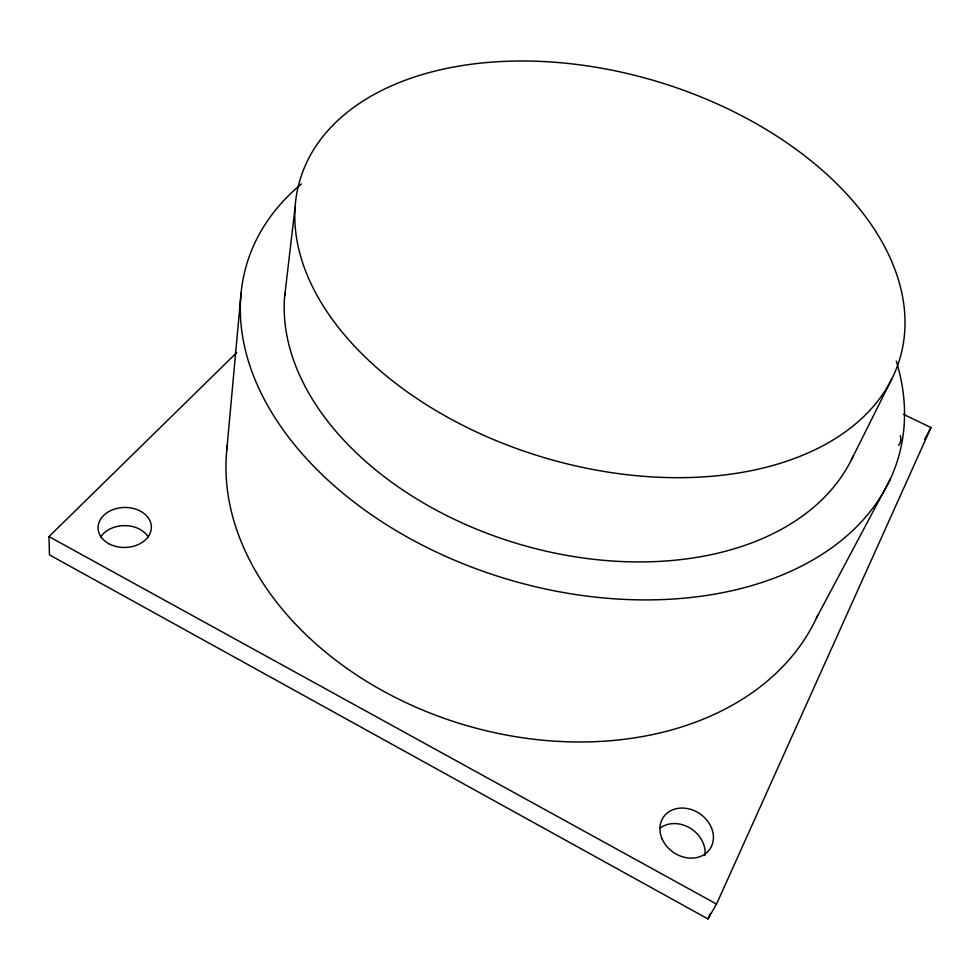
<?xml version="1.0" encoding="UTF-8"?>
<svg xmlns="http://www.w3.org/2000/svg" width="980" height="980" viewBox="0 0 980 980"><rect width="100%" height="100%" fill="white"/><g stroke="black" fill="none" stroke-linecap="round" stroke-linejoin="round"><path stroke-width="1.47" d="M226.784 449.991L241.092 293.069M295.103 207.233L284.519 297.577A297.381 198.425 16.6 0 0 525.966 546.093A297.381 198.425 16.6 0 0 853.274 455.835M236.756 352.555L49 536.587L49.466 554.876L707.94 918.922L716.552 904.062L931 427.537L903.401 414.295M707.94 918.922L710.451 913.348M851.326 459.939L891.971 378.611A312.951 196.368 16.6 0 0 530.205 61.079A312.951 196.368 16.6 0 0 377.508 368.394A312.951 196.368 16.6 0 0 891.971 378.611M816.377 618.135L890.391 479.012M924.569 439.432L931 427.537M49 536.587L716.552 904.062M660.287 827.978A27.844 23.275 35.1 0 1 690.459 828.333A27.844 23.275 35.1 0 1 704.926 855.577M100.536 537.187A26.338 19.943 -1.8 0 1 124.656 525.623A26.338 19.943 -1.8 0 1 148.286 537.138M817.639 615.379A309.031 227.936 16.6 0 1 467.901 725.935A309.031 227.936 16.6 0 1 227.287 445.422M896.296 361.13A339.876 227.385 16.6 0 1 507.628 579.303A339.876 227.385 16.6 0 1 301.436 183.897M284.641 296.058A297.381 198.425 16.6 0 1 284.923 293.008M900.302 435.647A21.719 14.026 25.8 0 1 898.611 445.324M109.111 543.851A26.656 19.992 -1.4 0 0 151.226 529.225A26.656 19.992 -1.4 0 0 113.778 509.343A26.656 19.992 -1.4 0 0 109.111 543.851M662.064 838.794A28.2 23.398 34.5 0 0 708.075 851.363A28.2 23.398 34.5 0 0 689.883 809.137A28.2 23.398 34.5 0 0 662.064 838.794"/></g></svg>
